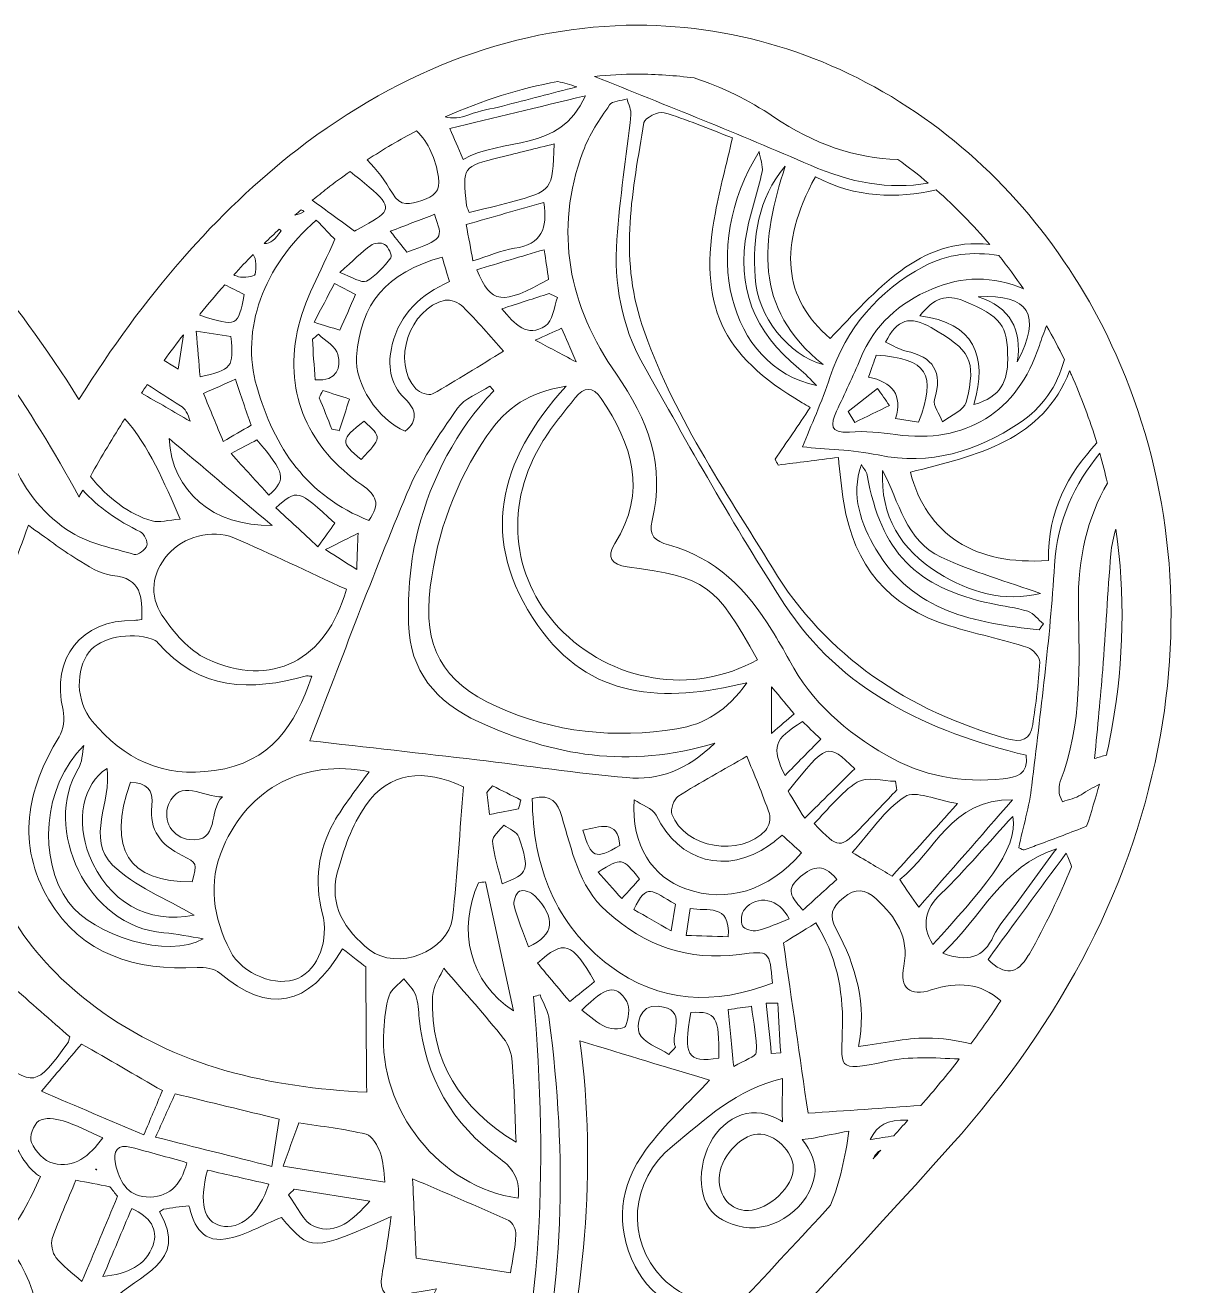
# Model space of a CAD drawing. Extents: x 49 to 10099, y -910 to -90.
# Drawn here: x 6198 to 6671, y -606 to -92 of the extents above; entities that cross this region are included whole.
import ezdxf

# ---------------------------------------------------------------- set-up
doc = ezdxf.new("R2010")
doc.units = 0
doc.header["$MEASUREMENT"] = 0
doc.layers.add('Layer 1', color=7, linetype='Continuous')

msp = doc.modelspace()

# ---------------------------------------------------------------- linework, layer by layer
at = {"layer": 'Layer 1', "lineweight": 0}
for points, knots in [([(6643.48, -226.33), (6625.85, -186.9), (6598.75, -153.49), (6565.11, -129.71), (6530.04, -104.91), (6489.53, -91.8), (6447.95, -91.8), (6400.05, -91.8), (6352.03, -109.39), (6309.06, -142.66), (6276.36, -167.98), (6246.49, -202.19), (6220, -244.61), (6193.52, -202.2), (6163.66, -168), (6130.95, -142.67), (6087.98, -109.4), (6039.95, -91.81), (5992.04, -91.8), (5950.47, -91.8), (5909.96, -104.91), (5874.9, -129.69), (5841.25, -153.47), (5814.15, -186.88), (5796.52, -226.31), (5775.14, -274.13), (5768.87, -327.84), (5778.41, -381.63), (5788.97, -441.15), (5817.77, -497.53), (5864, -549.22), (6017.89, -721.22), (6194.96, -885.08), (6196.74, -886.72), (6196.74, -886.72), (6220.01, -908.2), (6220.01, -908.2), (6220.01, -908.2), (6243.28, -886.71), (6243.28, -886.71), (6245.05, -885.08), (6422.13, -721.22), (6576.01, -549.22), (6622.24, -497.54), (6651.03, -441.16), (6661.59, -381.65), (6671.12, -327.86), (6664.86, -274.15), (6643.48, -226.33)], [0, 0, 0, 0, 1, 1, 1, 2, 2, 2, 3, 3, 3, 4, 4, 4, 5, 5, 5, 6, 6, 6, 7, 7, 7, 8, 8, 8, 9, 9, 9, 10, 10, 10, 11, 11, 11, 12, 12, 12, 13, 13, 13, 14, 14, 14, 15, 15, 15, 16, 16, 16, 16]), ([(6471.17, -113.34), (6482.64, -117.05), (6493.46, -122.35), (6503.54, -129.17), (6520.23, -140.44), (6537.13, -146.19), (6554.36, -146.62), (6558.62, -149.66), (6562.76, -152.89), (6566.78, -156.27), (6550.75, -159.08), (6534.89, -156.05), (6518.68, -148.99), (6489.58, -136.31), (6460.04, -124.63), (6430.48, -112.68), (6436.3, -112.1), (6442.13, -111.8), (6447.95, -111.8), (6455.74, -111.8), (6463.5, -112.32), (6471.17, -113.34)], [0, 0, 0, 0, 1, 1, 1, 2, 2, 2, 3, 3, 3, 4, 4, 4, 5, 5, 5, 6, 6, 6, 7, 7, 7, 7]), ([(6415.48, -114.79), (6418.04, -115.31), (6420.62, -116.02), (6423.22, -116.97), (6413.15, -119.58), (6403.08, -122.21), (6393, -124.8), (6388.41, -125.98), (6383.65, -126.67), (6379.25, -128.33), (6375.62, -129.71), (6372.42, -130.06), (6369.55, -129.25), (6384.62, -122.48), (6400, -117.62), (6415.48, -114.79)], [0, 0, 0, 0, 1, 1, 1, 2, 2, 2, 3, 3, 3, 4, 4, 4, 5, 5, 5, 5]), ([(6376.88, -146.58), (6374.64, -141.44), (6373.28, -138.3), (6371.42, -134.01), (6389.5, -129.63), (6407, -125.38), (6426.8, -120.58), (6416.13, -144.58), (6392.88, -137.23), (6376.88, -146.58)], [0, 0, 0, 0, 1, 1, 1, 2, 2, 2, 3, 3, 3, 3]), ([(6597.36, -399.47), (6580.49, -401.31), (6564.46, -398.37), (6549.68, -389.85), (6533.2, -380.36), (6519.2, -368.23), (6510.08, -351.14), (6507.84, -346.95), (6505.37, -342.87), (6502.91, -338.8), (6492.95, -322.23), (6479.87, -309.3), (6460.72, -303.97), (6455.23, -302.44), (6452.48, -300.25), (6454, -294.07), (6459.48, -271.69), (6452.34, -252.65), (6439.48, -234.32), (6419.96, -206.48), (6413.7, -175.94), (6425.87, -143.19), (6428.36, -136.48), (6432.57, -130.31), (6436.66, -124.36), (6437.81, -122.69), (6441.35, -122.67), (6443.79, -121.9), (6444.35, -124.09), (6445.58, -126.35), (6445.36, -128.46), (6443.54, -145.45), (6440.79, -162.36), (6439.61, -179.39), (6438.39, -197.07), (6441.51, -214.58), (6450.19, -230.02), (6468.82, -263.15), (6487.44, -296.38), (6508.11, -328.25), (6530.95, -363.46), (6566.69, -380.12), (6606.8, -389.89), (6607.77, -397.78), (6602.55, -398.9), (6597.36, -399.47)], [0, 0, 0, 0, 1, 1, 1, 2, 2, 2, 3, 3, 3, 4, 4, 4, 5, 5, 5, 6, 6, 6, 7, 7, 7, 8, 8, 8, 9, 9, 9, 10, 10, 10, 11, 11, 11, 12, 12, 12, 13, 13, 13, 14, 14, 14, 15, 15, 15, 15]), ([(6599.07, -383.12), (6558.52, -371.63), (6525.25, -349.67), (6503.13, -313.38), (6483.58, -281.3), (6462.06, -250.39), (6449.88, -213.97), (6440.45, -185.76), (6446.13, -158.89), (6450.71, -131.52), (6451.01, -129.68), (6456.61, -126.89), (6458.88, -127.54), (6467.96, -130.16), (6476.7, -133.96), (6486.83, -137.81), (6484.35, -148.59), (6481.77, -158.36), (6479.88, -168.27), (6472.68, -205.87), (6482.25, -226.64), (6515.31, -245.91), (6516.37, -246.53), (6517.39, -247.2), (6518.58, -247.95), (6513.71, -255.13), (6508.98, -262.08), (6504.25, -269.04), (6504.66, -269.82), (6505.07, -270.6), (6505.48, -271.37), (6513.38, -270.38), (6521.29, -269.38), (6530.07, -268.28), (6530.8, -274.47), (6531.32, -280.65), (6532.29, -286.76), (6536.36, -312.34), (6550.57, -329.4), (6575.46, -337.01), (6586.04, -340.25), (6596.91, -342.57), (6607.47, -345.88), (6609.59, -346.55), (6612.39, -349.91), (6612.3, -351.91), (6611.9, -360.42), (6610.66, -368.9), (6609.46, -377.35), (6608.57, -383.57), (6604.78, -384.74), (6599.07, -383.12)], [0, 0, 0, 0, 1, 1, 1, 2, 2, 2, 3, 3, 3, 4, 4, 4, 5, 5, 5, 6, 6, 6, 7, 7, 7, 8, 8, 8, 9, 9, 9, 10, 10, 10, 11, 11, 11, 12, 12, 12, 13, 13, 13, 14, 14, 14, 15, 15, 15, 16, 16, 16, 17, 17, 17, 17]), ([(6357.87, -134.93), (6362.78, -139.76), (6365.61, -146.17), (6366.83, -153.89), (6367.73, -159.58), (6364.83, -161.76), (6360, -163.36), (6355.16, -164.96), (6351.31, -166.16), (6347.99, -160.44), (6345.03, -155.36), (6341.59, -150.82), (6337.68, -146.8), (6344.31, -142.44), (6351.05, -138.48), (6357.87, -134.93)], [0, 0, 0, 0, 1, 1, 1, 2, 2, 2, 3, 3, 3, 4, 4, 4, 5, 5, 5, 5]), ([(6392.1, -145.68), (6399.35, -143.86), (6406.6, -142.09), (6414.05, -140.25), (6413.34, -159.45), (6413.35, -159.47), (6396.14, -164.06), (6390.73, -165.5), (6385.28, -166.82), (6379.34, -168.32), (6378.66, -166.52), (6378.31, -165.95), (6378.24, -165.35), (6376.55, -149.58), (6376.56, -149.57), (6392.1, -145.68)], [0, 0, 0, 0, 1, 1, 1, 2, 2, 2, 3, 3, 3, 4, 4, 4, 5, 5, 5, 5]), ([(6498.91, -151.68), (6497.2, -159.72), (6494.38, -167.52), (6492.77, -175.58), (6488.18, -198.64), (6495.73, -217.31), (6513.98, -231.91), (6516.58, -233.99), (6518.78, -236.57), (6521.16, -238.92), (6485.1, -231.2), (6473.12, -182.89), (6497.7, -143.42), (6498.15, -146.19), (6499.45, -149.13), (6498.91, -151.68)], [0, 0, 0, 0, 1, 1, 1, 2, 2, 2, 3, 3, 3, 4, 4, 4, 5, 5, 5, 5]), ([(6330.67, -151.56), (6333.34, -153.59), (6335.95, -155.69), (6338.48, -157.87), (6348.11, -166.15), (6347.36, -167.69), (6336.39, -173.73), (6334.73, -174.64), (6333.07, -175.53), (6332.51, -175.83), (6326.67, -171.58), (6320.94, -167.41), (6315.28, -163.28), (6317.28, -161.65), (6319.29, -160.04), (6321.31, -158.47), (6324.4, -156.07), (6327.53, -153.78), (6330.67, -151.56)], [0, 0, 0, 0, 1, 1, 1, 2, 2, 2, 3, 3, 3, 4, 4, 4, 5, 5, 5, 6, 6, 6, 6]), ([(6523.82, -230.31), (6509.79, -226.75), (6496.96, -210.61), (6496.05, -194.73), (6495.12, -178.66), (6497.04, -162.65), (6508.37, -149.4), (6498.65, -179.21), (6494.87, -207.42), (6523.82, -230.31)], [0, 0, 0, 0, 1, 1, 1, 2, 2, 2, 3, 3, 3, 3]), ([(6591.9, -181.33), (6563.23, -178.13), (6545.42, -200.29), (6526.78, -219.68), (6507.52, -203.41), (6505.4, -181.98), (6520.68, -153.73), (6537.48, -162.33), (6553.77, -162.68), (6570.05, -159.04), (6577.84, -165.87), (6585.13, -173.33), (6591.9, -181.33)], [0, 0, 0, 0, 1, 1, 1, 2, 2, 2, 3, 3, 3, 4, 4, 4, 4]), ([(6409.77, -164.15), (6411.58, -174.81), (6408.76, -181.2), (6397.9, -182.89), (6392.37, -183.74), (6387.08, -186.08), (6380.88, -188), (6379.94, -182.98), (6379.14, -178.71), (6378.1, -173.2), (6389.21, -170.02), (6399.41, -167.11), (6409.77, -164.15)], [0, 0, 0, 0, 1, 1, 1, 2, 2, 2, 3, 3, 3, 4, 4, 4, 4]), ([(6310.69, -167.12), (6311.12, -167.39), (6311.56, -167.65), (6312.01, -167.89), (6310.7, -168.62), (6309.44, -169.1), (6308.18, -169.3), (6309.02, -168.57), (6309.85, -167.84), (6310.69, -167.12)], [0, 0, 0, 0, 1, 1, 1, 2, 2, 2, 3, 3, 3, 3]), ([(6353.84, -184.43), (6351.72, -181.75), (6349.8, -179.33), (6347.12, -175.95), (6353.57, -173.46), (6359.33, -171.24), (6365.1, -169.01), (6368.81, -179.09), (6368.81, -179.09), (6353.84, -184.43)], [0, 0, 0, 0, 1, 1, 1, 2, 2, 2, 3, 3, 3, 3]), ([(6309.1, -216.98), (6303.91, -242.99), (6313.92, -264.29), (6335.5, -279.48), (6341.43, -283.66), (6343.24, -287.08), (6338.4, -293.99), (6313.19, -284.12), (6299.68, -264.39), (6292.57, -239.33), (6285.94, -216), (6295.19, -190.35), (6316.89, -171.38), (6319.89, -174.49), (6322.91, -177.62), (6324.41, -179.18), (6318.77, -192.68), (6311.62, -204.36), (6309.1, -216.98)], [0, 0, 0, 0, 1, 1, 1, 2, 2, 2, 3, 3, 3, 4, 4, 4, 5, 5, 5, 6, 6, 6, 6]), ([(6302.58, -175.77), (6299.93, -179.28), (6298.23, -181.11), (6295.68, -180.87), (6297.7, -178.89), (6299.75, -176.95), (6301.8, -175.04), (6302.06, -175.29), (6302.31, -175.52), (6302.58, -175.77)], [0, 0, 0, 0, 1, 1, 1, 2, 2, 2, 3, 3, 3, 3]), ([(6347.35, -186.71), (6344.49, -190.35), (6341.31, -194.23), (6337.34, -196.3), (6335.41, -197.3), (6331.51, -194.53), (6326.51, -192.77), (6332.03, -187.84), (6335.36, -184.44), (6339.16, -181.68), (6340.52, -180.69), (6343.56, -180.42), (6344.81, -181.3), (6346.31, -182.33), (6347.96, -185.94), (6347.35, -186.71)], [0, 0, 0, 0, 1, 1, 1, 2, 2, 2, 3, 3, 3, 4, 4, 4, 5, 5, 5, 5]), ([(6409.93, -183.45), (6410.61, -187.91), (6411.21, -191.81), (6411.78, -195.56), (6392.73, -206.23), (6388.39, -205.74), (6382.39, -191.62), (6391.73, -188.85), (6400.38, -186.29), (6409.93, -183.45)], [0, 0, 0, 0, 1, 1, 1, 2, 2, 2, 3, 3, 3, 3]), ([(6568.25, -199.51), (6554.89, -205.25), (6544.72, -214.11), (6539.1, -227.87), (6536.13, -235.16), (6532.63, -242.23), (6529.37, -249.41), (6526.9, -254.85), (6526.39, -258.52), (6534.64, -257.9), (6540.88, -257.44), (6547.29, -258.08), (6553.52, -258.94), (6582.05, -262.89), (6603.29, -249.81), (6612.17, -222.56), (6613.06, -219.83), (6614.09, -217.14), (6615.07, -214.48), (6617.64, -218.99), (6620.07, -223.61), (6622.35, -228.32), (6619.4, -239.2), (6613.45, -247.99), (6603.96, -254.27), (6586.46, -265.85), (6567.71, -271.63), (6546.32, -267.26), (6535.62, -265.07), (6524.52, -264.88), (6515.45, -263.97), (6518.9, -255.31), (6523.3, -245.61), (6526.66, -235.57), (6533.46, -215.31), (6546.31, -200.36), (6564.94, -190.33), (6574.67, -185.1), (6584.98, -184.08), (6595.65, -185.87), (6599.15, -190.25), (6602.49, -194.79), (6605.67, -199.46), (6593.17, -194.12), (6580.71, -194.17), (6568.25, -199.51)], [0, 0, 0, 0, 1, 1, 1, 2, 2, 2, 3, 3, 3, 4, 4, 4, 5, 5, 5, 6, 6, 6, 7, 7, 7, 8, 8, 8, 9, 9, 9, 10, 10, 10, 11, 11, 11, 12, 12, 12, 13, 13, 13, 14, 14, 14, 15, 15, 15, 15]), ([(6291.06, -185.47), (6292.5, -187.2), (6292.49, -190.96), (6291.89, -193.48), (6291.68, -194.36), (6287.19, -195.15), (6285.12, -194.49), (6284.47, -194.29), (6283.82, -194.03), (6283.18, -193.76), (6285.78, -190.93), (6288.41, -188.17), (6291.06, -185.47)], [0, 0, 0, 0, 1, 1, 1, 2, 2, 2, 3, 3, 3, 4, 4, 4, 4]), ([(6368.26, -186.44), (6369.3, -189.94), (6370.17, -192.89), (6371.24, -196.5), (6359.68, -201.77), (6350.98, -209.42), (6347.91, -222.22), (6345.91, -230.56), (6346.79, -238.12), (6353.02, -244.21), (6357.82, -248.9), (6358.55, -253.04), (6353.24, -257.59), (6341.92, -252.65), (6332.5, -238.22), (6333.34, -227.14), (6334.98, -205.45), (6345.46, -192.93), (6368.26, -186.44)], [0, 0, 0, 0, 1, 1, 1, 2, 2, 2, 3, 3, 3, 4, 4, 4, 5, 5, 5, 6, 6, 6, 6]), ([(6279.55, -197.78), (6282.18, -199.09), (6284.73, -200.36), (6287.41, -201.69), (6285.01, -214.92), (6284.73, -215.03), (6269.34, -210.23), (6269.34, -210.23), (6269.44, -209.64), (6269.44, -209.64), (6272.77, -205.57), (6276.14, -201.61), (6279.55, -197.78)], [0, 0, 0, 0, 1, 1, 1, 2, 2, 2, 3, 3, 3, 4, 4, 4, 4]), ([(6332.92, -201.77), (6330.69, -206.84), (6328.73, -211.32), (6326.53, -216.32), (6323.05, -215.25), (6320.17, -214.37), (6315.98, -213.07), (6318.97, -207.41), (6321.44, -202.75), (6324.32, -197.29), (6327.2, -198.79), (6329.75, -200.12), (6332.92, -201.77)], [0, 0, 0, 0, 1, 1, 1, 2, 2, 2, 3, 3, 3, 4, 4, 4, 4]), ([(6376.81, -206.77), (6382.59, -212.52), (6387.87, -218.77), (6393.39, -224.88), (6383.72, -230.78), (6374.21, -236.87), (6364.36, -242.33), (6362.86, -243.16), (6358.98, -241.85), (6357.55, -240.29), (6347.59, -229.43), (6354.89, -207.31), (6369.53, -204.11), (6371.7, -203.63), (6375.1, -205.08), (6376.81, -206.77)], [0, 0, 0, 0, 1, 1, 1, 2, 2, 2, 3, 3, 3, 4, 4, 4, 5, 5, 5, 5]), ([(6411.97, -201.35), (6413.13, -201.88), (6414.29, -202.41), (6415.45, -202.93), (6413.88, -206.93), (6413.44, -212.65), (6410.51, -214.58), (6403.08, -219.47), (6397.97, -214.05), (6392.67, -207.54), (6399.64, -205.3), (6405.81, -203.33), (6411.97, -201.35)], [0, 0, 0, 0, 1, 1, 1, 2, 2, 2, 3, 3, 3, 4, 4, 4, 4]), ([(6563.38, -210.46), (6569.1, -203.12), (6574.34, -201.45), (6581.24, -204.33), (6596.61, -210.73), (6599.28, -214.2), (6599.21, -228.22), (6599.18, -236.81), (6596.7, -243.59), (6585.45, -246.68), (6591.23, -226.62), (6585.36, -213.33), (6563.38, -210.46)], [0, 0, 0, 0, 1, 1, 1, 2, 2, 2, 3, 3, 3, 4, 4, 4, 4]), ([(6587.13, -202.72), (6608.1, -201.61), (6613.1, -209.97), (6603.14, -229.27), (6605.13, -216.04), (6600.32, -206.88), (6587.13, -202.72)], [0, 0, 0, 0, 1, 1, 1, 2, 2, 2, 2]), ([(6557.7, -224.84), (6555.01, -224.26), (6552.56, -222.64), (6549.36, -221.21), (6554.06, -211.83), (6559.26, -210.23), (6568.02, -215.28), (6583.89, -224.43), (6586.61, -228.11), (6582.29, -245.69), (6581.49, -248.96), (6575.96, -251.06), (6572.61, -253.7), (6571.42, -250.63), (6568.58, -247.06), (6569.33, -244.58), (6572.78, -233.28), (6568.85, -227.26), (6557.7, -224.84)], [0, 0, 0, 0, 1, 1, 1, 2, 2, 2, 3, 3, 3, 4, 4, 4, 5, 5, 5, 6, 6, 6, 6]), ([(6406.31, -220.41), (6410.57, -218.48), (6413.52, -217.15), (6417.09, -215.53), (6418.85, -219.61), (6420.39, -223.16), (6423.04, -229.28), (6416.3, -225.71), (6412.04, -223.45), (6406.31, -220.41)], [0, 0, 0, 0, 1, 1, 1, 2, 2, 2, 3, 3, 3, 3]), ([(6254.78, -228.68), (6257.37, -225.11), (6259.98, -221.62), (6262.62, -218.21), (6262.62, -218.21), (6260.43, -232.19), (6260.43, -232.19), (6258.55, -231.01), (6256.67, -229.84), (6254.78, -228.68)], [0, 0, 0, 0, 1, 1, 1, 2, 2, 2, 3, 3, 3, 3]), ([(6269.42, -235.34), (6268.93, -229.46), (6268.46, -223.69), (6267.88, -216.72), (6267.88, -216.72), (6281.98, -218.94), (6281.98, -218.94), (6283.42, -231.29), (6282.41, -232.67), (6269.42, -235.34)], [0, 0, 0, 0, 1, 1, 1, 2, 2, 2, 3, 3, 3, 3]), ([(6316.39, -236.65), (6316, -230.8), (6315.64, -225.4), (6315.29, -220.01), (6316.11, -219.34), (6316.94, -218.67), (6317.76, -218.01), (6320.55, -220.73), (6324.97, -223.05), (6325.75, -226.26), (6327.04, -231.52), (6325.76, -237.2), (6316.39, -236.65)], [0, 0, 0, 0, 1, 1, 1, 2, 2, 2, 3, 3, 3, 4, 4, 4, 4]), ([(6542.37, -235.43), (6543.75, -231.6), (6544.68, -228.99), (6545.58, -226.47), (6566.52, -228.14), (6570.22, -233.96), (6562.85, -253.88), (6562.85, -253.88), (6553.42, -252.4), (6553.42, -252.4), (6556.34, -242.86), (6552.29, -237.57), (6542.37, -235.43)], [0, 0, 0, 0, 1, 1, 1, 2, 2, 2, 3, 3, 3, 4, 4, 4, 4]), ([(6221.51, -281.67), (6227.84, -288.42), (6235.63, -294.13), (6245.15, -298.66), (6246.67, -299.39), (6248.2, -302.77), (6247.72, -304.29), (6247.2, -305.94), (6243.94, -308.26), (6242.57, -307.87), (6233.85, -305.35), (6224.46, -303.56), (6216.9, -298.92), (6195.64, -285.88), (6183.87, -257.87), (6188.06, -232.64), (6199.25, -248.46), (6209.91, -265.73), (6220.01, -284.43), (6220.5, -283.5), (6221.01, -282.59), (6221.51, -281.67)], [0, 0, 0, 0, 1, 1, 1, 2, 2, 2, 3, 3, 3, 4, 4, 4, 5, 5, 5, 6, 6, 6, 7, 7, 7, 7]), ([(6278.91, -261.75), (6276.18, -255.13), (6273.69, -249.08), (6270.83, -242.16), (6275.34, -240.15), (6279.37, -238.35), (6283.87, -236.35), (6286.22, -243.3), (6288.13, -248.91), (6290.25, -255.16), (6286.43, -257.38), (6282.95, -259.4), (6278.91, -261.75)], [0, 0, 0, 0, 1, 1, 1, 2, 2, 2, 3, 3, 3, 4, 4, 4, 4]), ([(6625.22, -234.49), (6629.28, -243.56), (6632.73, -252.87), (6635.6, -262.36), (6623.88, -275.26), (6615.46, -290.03), (6615.88, -310.31), (6585.73, -312.58), (6566.06, -299.73), (6559.47, -274.28), (6586.53, -267.64), (6613.97, -261), (6624.48, -232.89), (6624.72, -233.43), (6624.98, -233.95), (6625.22, -234.49)], [0, 0, 0, 0, 1, 1, 1, 2, 2, 2, 3, 3, 3, 4, 4, 4, 5, 5, 5, 5]), ([(6261.45, -247.16), (6263.33, -248.29), (6264.55, -250.52), (6265.34, -253.49), (6258.75, -249.59), (6252.14, -245.77), (6245.48, -242.04), (6246.28, -240.85), (6247.08, -239.67), (6247.88, -238.5), (6252.36, -241.47), (6256.87, -244.38), (6261.45, -247.16)], [0, 0, 0, 0, 1, 1, 1, 2, 2, 2, 3, 3, 3, 4, 4, 4, 4]), ([(6443.73, -399.01), (6423.25, -397.2), (6402.88, -394.14), (6382.44, -391.73), (6360.06, -389.1), (6337.66, -386.6), (6314.29, -383.93), (6327.36, -350.21), (6339.97, -316.3), (6353.91, -282.94), (6359.05, -270.62), (6366.88, -259.27), (6374.54, -248.21), (6377.39, -244.11), (6383.26, -242.11), (6387.75, -239.15), (6388.28, -239.78), (6388.81, -240.41), (6389.33, -241.05), (6374.02, -257.28), (6363.95, -276.57), (6358.49, -297.73), (6355.3, -310.07), (6354.22, -323.34), (6354.56, -336.13), (6355.07, -355.26), (6365.63, -368.29), (6383.21, -376.21), (6413.51, -389.85), (6444.45, -395.76), (6479.61, -384.86), (6468.21, -396.23), (6456.53, -400.15), (6443.73, -399.01)], [0, 0, 0, 0, 1, 1, 1, 2, 2, 2, 3, 3, 3, 4, 4, 4, 5, 5, 5, 6, 6, 6, 7, 7, 7, 8, 8, 8, 9, 9, 9, 10, 10, 10, 11, 11, 11, 11]), ([(6319.51, -240.95), (6323.17, -242.11), (6326.83, -243.26), (6330.49, -244.42), (6329.08, -248.73), (6327.67, -253.05), (6326.27, -257.36), (6325.27, -257.15), (6324.27, -256.94), (6323.27, -256.73), (6321.55, -252.46), (6319.84, -248.19), (6318.12, -243.92), (6318.58, -242.93), (6319.05, -241.94), (6319.51, -240.95)], [0, 0, 0, 0, 1, 1, 1, 2, 2, 2, 3, 3, 3, 4, 4, 4, 5, 5, 5, 5]), ([(6418.91, -239.21), (6391.12, -269.67), (6383.01, -301.93), (6407.38, -336.88), (6428.4, -367.03), (6458.36, -368.65), (6492.71, -360.24), (6484.77, -371.61), (6475.43, -377.27), (6464.07, -379.08), (6438.76, -383.1), (6414.05, -380.67), (6390.56, -370), (6368.14, -359.8), (6360.35, -345.51), (6363.43, -321.26), (6366.27, -298.86), (6373.8, -278.17), (6386.55, -259.49), (6394.8, -247.4), (6403.79, -241.67), (6418.91, -239.21)], [0, 0, 0, 0, 1, 1, 1, 2, 2, 2, 3, 3, 3, 4, 4, 4, 5, 5, 5, 6, 6, 6, 7, 7, 7, 7]), ([(6443.9, -312.94), (6476.45, -317.42), (6479.55, -319.65), (6497.03, -350.87), (6470.52, -365.71), (6437.14, -360.14), (6415.82, -337.65), (6396.22, -316.97), (6393.6, -286.7), (6409.56, -261.4), (6413.42, -255.26), (6418.13, -249.64), (6422.63, -243.93), (6426.15, -239.46), (6429.78, -239.1), (6433.23, -244.21), (6445.87, -262.92), (6452.15, -282.17), (6438.86, -303.38), (6435.22, -309.18), (6437.51, -312.06), (6443.9, -312.94)], [0, 0, 0, 0, 1, 1, 1, 2, 2, 2, 3, 3, 3, 4, 4, 4, 5, 5, 5, 6, 6, 6, 7, 7, 7, 7]), ([(6550.93, -247.07), (6546.23, -249.37), (6541.53, -251.68), (6536.84, -253.98), (6536.84, -253.98), (6534.03, -249.46), (6534.03, -249.46), (6534.03, -249.46), (6546.12, -240.18), (6546.12, -240.18), (6547.72, -242.48), (6549.32, -244.77), (6550.93, -247.07)], [0, 0, 0, 0, 1, 1, 1, 2, 2, 2, 3, 3, 3, 4, 4, 4, 4]), ([(6238.68, -252.49), (6248.59, -263.41), (6254.62, -278.27), (6261.38, -293.44), (6256.37, -293.84), (6252.82, -295.04), (6249.86, -294.2), (6240.49, -291.54), (6231.61, -284.73), (6224.66, -276), (6229.22, -267.88), (6233.9, -260.04), (6238.68, -252.49)], [0, 0, 0, 0, 1, 1, 1, 2, 2, 2, 3, 3, 3, 4, 4, 4, 4]), ([(6336.41, -253.43), (6343.71, -260.19), (6343.71, -260.19), (6335.21, -269.05), (6326.6, -262.16), (6326.69, -261.08), (6336.41, -253.43)], [0, 0, 0, 0, 1, 1, 1, 2, 2, 2, 2]), ([(6298.85, -296.07), (6274.77, -296.33), (6257.94, -282.32), (6256.79, -260.56), (6270.2, -271.88), (6283.6, -283.2), (6298.85, -296.07)], [0, 0, 0, 0, 1, 1, 1, 2, 2, 2, 2]), ([(6297.58, -283.68), (6292.6, -278.21), (6287.62, -272.74), (6282.09, -266.66), (6286.29, -264.46), (6289.55, -262.75), (6292.64, -261.13), (6304.31, -274.84), (6304.81, -276.95), (6297.58, -283.68)], [0, 0, 0, 0, 1, 1, 1, 2, 2, 2, 3, 3, 3, 3]), ([(6612.16, -426.18), (6610.1, -426.94), (6608.08, -427.81), (6605.99, -428.47), (6605.53, -428.61), (6604.86, -428.09), (6603.7, -427.66), (6605.52, -419.23), (6608.07, -410.79), (6609.07, -402.17), (6612.55, -372.27), (6616.53, -342.37), (6618.35, -312.35), (6619.48, -293.58), (6626.66, -279.06), (6636.84, -266.59), (6637.97, -270.6), (6639, -274.64), (6639.92, -278.71), (6631.81, -292.84), (6627.82, -309.32), (6628.1, -328.32), (6628.46, -352.63), (6629.74, -377.17), (6620.71, -400.59), (6620.16, -402.01), (6620.24, -403.72), (6620.28, -405.29), (6620.31, -406.16), (6620.87, -407.01), (6621.57, -408.87), (6624.21, -407.91), (6626.99, -407.41), (6629.18, -406.01), (6631.63, -404.44), (6634.12, -403.01), (6636.64, -401.67), (6635.1, -407.44), (6633.37, -413.17), (6631.44, -418.87), (6625.03, -421.36), (6618.61, -423.82), (6612.16, -426.18)], [0, 0, 0, 0, 1, 1, 1, 2, 2, 2, 3, 3, 3, 4, 4, 4, 5, 5, 5, 6, 6, 6, 7, 7, 7, 8, 8, 8, 9, 9, 9, 10, 10, 10, 11, 11, 11, 12, 12, 12, 13, 13, 13, 14, 14, 14, 14]), ([(6612.01, -338.68), (6585.89, -335.78), (6560.33, -331.31), (6545.41, -305.73), (6539.38, -295.37), (6535.01, -284.11), (6539.48, -271.16), (6540.27, -272.59), (6541.5, -273.93), (6541.78, -275.45), (6547.61, -306.88), (6561.51, -321.32), (6592.57, -327.96), (6597.53, -329.02), (6602.66, -329.53), (6607.44, -331.1), (6609.87, -331.89), (6611.71, -334.49), (6613.81, -336.27), (6613.21, -337.07), (6612.61, -337.87), (6612.01, -338.68)], [0, 0, 0, 0, 1, 1, 1, 2, 2, 2, 3, 3, 3, 4, 4, 4, 5, 5, 5, 6, 6, 6, 7, 7, 7, 7]), ([(6548.14, -273.54), (6554.82, -286.35), (6557.64, -302.31), (6572.1, -309.03), (6585.09, -315.07), (6599.07, -318.98), (6612.62, -323.82), (6597.67, -327.47), (6583.59, -323.36), (6570.81, -315.4), (6555.7, -305.99), (6547.13, -292.28), (6548.14, -273.54)], [0, 0, 0, 0, 1, 1, 1, 2, 2, 2, 3, 3, 3, 4, 4, 4, 4]), ([(6317.58, -304.74), (6311.28, -298.9), (6305.87, -293.88), (6300.37, -288.78), (6309.25, -281.1), (6309.25, -281.1), (6324.42, -295.13), (6322.46, -297.89), (6320.41, -300.77), (6317.58, -304.74)], [0, 0, 0, 0, 1, 1, 1, 2, 2, 2, 3, 3, 3, 3]), ([(6245.61, -334.38), (6244.39, -334.55), (6243.47, -334.79), (6242.56, -334.78), (6220.67, -334.6), (6208.63, -350.04), (6213.49, -371.46), (6214.26, -374.86), (6213.7, -379.49), (6211.9, -382.4), (6198.62, -403.92), (6194.29, -426.29), (6207.71, -448.85), (6221.18, -471.47), (6243.16, -477.87), (6268.25, -476.52), (6271.33, -476.36), (6275.32, -476.97), (6277.51, -478.83), (6297.22, -495.58), (6313.69, -492.79), (6327.58, -468.84), (6331.5, -471.91), (6335.31, -474.88), (6337.07, -476.26), (6337.21, -494.03), (6337.34, -509.93), (6337.49, -527.46), (6297.81, -525.42), (6259.72, -517.23), (6226.62, -492.59), (6200.27, -472.98), (6182.81, -447.75), (6179.08, -414.59), (6177.49, -400.48), (6177.72, -386.13), (6177.49, -371.89), (6177.06, -344.64), (6190.71, -321.58), (6199.32, -295.99), (6206.65, -301.15), (6212.65, -305.79), (6219.06, -309.75), (6223.6, -312.55), (6228.55, -315.95), (6233.57, -316.42), (6245.82, -317.57), (6245.75, -325.51), (6245.61, -334.38)], [0, 0, 0, 0, 1, 1, 1, 2, 2, 2, 3, 3, 3, 4, 4, 4, 5, 5, 5, 6, 6, 6, 7, 7, 7, 8, 8, 8, 9, 9, 9, 10, 10, 10, 11, 11, 11, 12, 12, 12, 13, 13, 13, 14, 14, 14, 15, 15, 15, 16, 16, 16, 16]), ([(6283.17, -301.09), (6298.52, -307.66), (6313.57, -314.94), (6329.17, -322.12), (6321.1, -351.27), (6298.61, -362.73), (6272.25, -350.54), (6264.86, -347.12), (6258.48, -339.66), (6253.85, -332.6), (6248.7, -324.73), (6249.68, -315.52), (6256.25, -307.92), (6262.5, -300.67), (6274.34, -297.3), (6283.17, -301.09)], [0, 0, 0, 0, 1, 1, 1, 2, 2, 2, 3, 3, 3, 4, 4, 4, 5, 5, 5, 5]), ([(6634.68, -391.19), (6635.92, -377.84), (6637.13, -366.43), (6638.01, -354.99), (6639.23, -339.23), (6640.01, -323.43), (6641.34, -307.68), (6641.64, -304.13), (6642.35, -300.8), (6643.41, -297.62), (6647.18, -323.84), (6646.71, -350.98), (6641.89, -378.16), (6641.2, -382.04), (6640.42, -385.9), (6639.57, -389.76), (6637.94, -390.23), (6636.32, -390.71), (6634.68, -391.19)], [0, 0, 0, 0, 1, 1, 1, 2, 2, 2, 3, 3, 3, 4, 4, 4, 5, 5, 5, 6, 6, 6, 6]), ([(6333.94, -299.24), (6333.79, -303.46), (6333.64, -307.68), (6333.42, -314.01), (6328.24, -310.71), (6325.76, -309.14), (6320.68, -305.91), (6326.32, -303.08), (6330.13, -301.16), (6333.94, -299.24)], [0, 0, 0, 0, 1, 1, 1, 2, 2, 2, 3, 3, 3, 3]), ([(6252.26, -343.9), (6269.12, -363.56), (6290.28, -363.77), (6312.93, -357.44), (6313.21, -357.36), (6313.56, -357.47), (6315.1, -357.6), (6308.25, -377.77), (6298.38, -392.77), (6275.36, -396.1), (6254.09, -399.18), (6238.31, -391.52), (6225.37, -375.89), (6218.67, -367.8), (6218.51, -355.14), (6224.19, -347.57), (6228.48, -341.86), (6241.05, -339.35), (6249.85, -342.5), (6250.72, -342.8), (6251.68, -343.23), (6252.26, -343.9)], [0, 0, 0, 0, 1, 1, 1, 2, 2, 2, 3, 3, 3, 4, 4, 4, 5, 5, 5, 6, 6, 6, 7, 7, 7, 7]), ([(6502.74, -380.99), (6502.75, -374.23), (6502.77, -369.48), (6502.79, -361.86), (6506.91, -366.85), (6509.2, -369.62), (6512, -373), (6509.06, -375.54), (6506.62, -377.64), (6502.74, -380.99)], [0, 0, 0, 0, 1, 1, 1, 2, 2, 2, 3, 3, 3, 3]), ([(6515.48, -376.09), (6517.66, -378.23), (6519.9, -380.42), (6522.86, -383.32), (6517.92, -388.35), (6513.21, -393.14), (6508.3, -398.15), (6502.61, -386.44), (6503.66, -383.42), (6515.48, -376.09)], [0, 0, 0, 0, 1, 1, 1, 2, 2, 2, 3, 3, 3, 3]), ([(6219.72, -395.42), (6204.92, -419.14), (6223.04, -459.89), (6254.63, -462.33), (6260.01, -462.74), (6265.33, -463.95), (6270.67, -464.79), (6256.58, -473.2), (6225.68, -463.43), (6215.76, -449.89), (6203.04, -432.52), (6205.1, -402.54), (6221.97, -385.87), (6221.26, -389.08), (6221.36, -392.79), (6219.72, -395.42)], [0, 0, 0, 0, 1, 1, 1, 2, 2, 2, 3, 3, 3, 4, 4, 4, 5, 5, 5, 5]), ([(6536.74, -395.35), (6530.3, -401.74), (6523.87, -408.12), (6516.33, -415.61), (6513.6, -411.17), (6511.52, -407.78), (6509.56, -404.59), (6525.43, -384.67), (6525.59, -384.61), (6536.74, -395.35)], [0, 0, 0, 0, 1, 1, 1, 2, 2, 2, 3, 3, 3, 3]), ([(6464.59, -406.68), (6473.72, -400.88), (6483.27, -395.72), (6492.74, -390.3), (6495.57, -397.41), (6499.04, -405.49), (6501.9, -413.77), (6502.55, -415.64), (6501.77, -418.9), (6500.42, -420.39), (6490.14, -431.73), (6467.15, -427.86), (6462.14, -413.88), (6461.45, -411.94), (6462.87, -407.78), (6464.59, -406.68)], [0, 0, 0, 0, 1, 1, 1, 2, 2, 2, 3, 3, 3, 4, 4, 4, 5, 5, 5, 5]), ([(6233.71, -434.67), (6242.64, -443.42), (6255.42, -448.25), (6267.06, -455.15), (6247.88, -458.99), (6231.81, -449.72), (6224.13, -430.59), (6218.63, -416.87), (6221.53, -401.43), (6231.44, -395.24), (6233.46, -408.72), (6222.76, -423.94), (6233.71, -434.67)], [0, 0, 0, 0, 1, 1, 1, 2, 2, 2, 3, 3, 3, 4, 4, 4, 4]), ([(6324.01, -417.38), (6317.64, -428.84), (6315.97, -441.31), (6319.32, -454.2), (6322.21, -465.31), (6317.84, -477.11), (6309.32, -480.95), (6300.89, -484.75), (6286.67, -479.44), (6281.68, -469.63), (6274.84, -456.16), (6272.57, -442.03), (6278.81, -427.47), (6289.26, -403.12), (6312.24, -391.24), (6338.43, -396.57), (6333.61, -403.44), (6328.1, -410.02), (6324.01, -417.38)], [0, 0, 0, 0, 1, 1, 1, 2, 2, 2, 3, 3, 3, 4, 4, 4, 5, 5, 5, 6, 6, 6, 6]), ([(6372.48, -456.23), (6370.83, -470.11), (6349.83, -478.07), (6338.61, -469.28), (6328.58, -461.43), (6322.01, -451.05), (6325.48, -437.9), (6328, -428.36), (6331.47, -418.47), (6337.01, -410.46), (6346.71, -396.44), (6360.82, -395.21), (6376.94, -402.72), (6375.53, -420.35), (6374.61, -438.36), (6372.48, -456.23)], [0, 0, 0, 0, 1, 1, 1, 2, 2, 2, 3, 3, 3, 4, 4, 4, 5, 5, 5, 5]), ([(6262.19, -430.82), (6268.32, -433.74), (6268.2, -434), (6266.28, -441.51), (6239.98, -441.81), (6231.41, -428.34), (6240.97, -400.91), (6247.6, -401.23), (6250.57, -403.71), (6249.73, -410.55), (6248.55, -420.26), (6253.52, -426.69), (6262.19, -430.82)], [0, 0, 0, 0, 1, 1, 1, 2, 2, 2, 3, 3, 3, 4, 4, 4, 4]), ([(6265.23, -424.31), (6258.23, -423.5), (6253.95, -416.54), (6256.61, -409.99), (6261.15, -398.82), (6270.64, -407.29), (6278.55, -406.8), (6272.75, -412.15), (6277.51, -425.72), (6265.23, -424.31)], [0, 0, 0, 0, 1, 1, 1, 2, 2, 2, 3, 3, 3, 3]), ([(6537.77, -400.86), (6541.58, -398.47), (6548.13, -400.46), (6553.45, -400.48), (6553.62, -401.65), (6553.78, -402.83), (6553.94, -404), (6549.38, -408.79), (6544.86, -413.62), (6540.25, -418.36), (6530.51, -428.39), (6530.5, -428.37), (6520.19, -417.69), (6525.95, -411.94), (6531.02, -405.07), (6537.77, -400.86)], [0, 0, 0, 0, 1, 1, 1, 2, 2, 2, 3, 3, 3, 4, 4, 4, 5, 5, 5, 5]), ([(6399.43, -411.72), (6395.86, -412.43), (6392.29, -413.14), (6387.6, -414.07), (6387.2, -410.73), (6386.86, -407.87), (6386.53, -405), (6387.3, -404.11), (6388.08, -403.22), (6388.86, -402.33), (6392.73, -404.27), (6396.6, -406.22), (6400.46, -408.16), (6400.12, -409.35), (6399.77, -410.53), (6399.43, -411.72)], [0, 0, 0, 0, 1, 1, 1, 2, 2, 2, 3, 3, 3, 4, 4, 4, 5, 5, 5, 5]), ([(6489.63, -471.18), (6501.94, -469.57), (6502.07, -469.64), (6503.16, -482.88), (6479.78, -492.02), (6456.83, -491.04), (6436.63, -475.75), (6414.55, -459.05), (6405.28, -435.33), (6405.11, -407.49), (6413.27, -405.49), (6415.37, -409.27), (6417.11, -414.8), (6421.42, -428.56), (6423.73, -443.07), (6435.51, -453.67), (6451.15, -467.74), (6468.83, -473.92), (6489.63, -471.18)], [0, 0, 0, 0, 1, 1, 1, 2, 2, 2, 3, 3, 3, 4, 4, 4, 5, 5, 5, 6, 6, 6, 6]), ([(6557.24, -406.78), (6561.48, -404.04), (6570.21, -408.22), (6578.79, -409.57), (6569.14, -420.27), (6560.97, -429.34), (6552.06, -439.21), (6546.95, -436.19), (6541.92, -433.22), (6535.73, -429.55), (6543.04, -421.43), (6548.89, -412.18), (6557.24, -406.78)], [0, 0, 0, 0, 1, 1, 1, 2, 2, 2, 3, 3, 3, 4, 4, 4, 4]), ([(6467.84, -444.38), (6454.18, -439.52), (6445.43, -426.87), (6446.67, -408.06), (6449.74, -410.13), (6454.21, -411.5), (6455.63, -414.38), (6465.11, -433.51), (6484.3, -438.82), (6501.92, -426.61), (6503.47, -425.54), (6504.89, -424.27), (6507.14, -422.47), (6509.74, -424.85), (6512.4, -427.29), (6515.06, -429.72), (6501.2, -445.36), (6484.63, -450.35), (6467.84, -444.38)], [0, 0, 0, 0, 1, 1, 1, 2, 2, 2, 3, 3, 3, 4, 4, 4, 5, 5, 5, 6, 6, 6, 6]), ([(6601.24, -408.04), (6587.62, -423.6), (6575.64, -437.29), (6562.88, -451.88), (6560.16, -447.91), (6557.92, -444.65), (6555.12, -440.56), (6569.68, -429.42), (6575.72, -407.88), (6601.24, -408.04)], [0, 0, 0, 0, 1, 1, 1, 2, 2, 2, 3, 3, 3, 3]), ([(6425.72, -420.48), (6432.72, -419.12), (6439.89, -415.75), (6440.88, -426.71), (6430.77, -432.52), (6429.24, -431.95), (6425.72, -420.48)], [0, 0, 0, 0, 1, 1, 1, 2, 2, 2, 2]), ([(6568.69, -467.13), (6563.92, -459.24), (6565.24, -452.93), (6572.04, -446.33), (6582.19, -436.48), (6591.36, -425.62), (6601.29, -414.81), (6604.18, -428.32), (6587.47, -446.4), (6568.69, -467.13)], [0, 0, 0, 0, 1, 1, 1, 2, 2, 2, 3, 3, 3, 3]), ([(6392.76, -442.35), (6391.36, -436.51), (6389.44, -430.8), (6388.88, -424.97), (6388.68, -422.94), (6391.83, -420.6), (6393.46, -418.4), (6395.57, -419.99), (6398.93, -421.18), (6399.6, -423.24), (6404.11, -437.2), (6403.71, -437.91), (6392.76, -442.35)], [0, 0, 0, 0, 1, 1, 1, 2, 2, 2, 3, 3, 3, 4, 4, 4, 4]), ([(6441.63, -448.38), (6438.1, -444.43), (6435.07, -441.04), (6431.97, -437.56), (6441.75, -431.58), (6441.79, -431.59), (6448.85, -440.42), (6446.7, -442.79), (6444.49, -445.23), (6441.63, -448.38)], [0, 0, 0, 0, 1, 1, 1, 2, 2, 2, 3, 3, 3, 3]), ([(6619.08, -428.11), (6613.23, -436.06), (6607.36, -443.98), (6601.55, -451.95), (6598.76, -455.77), (6595.42, -459.37), (6593.48, -463.6), (6589.35, -472.58), (6582.97, -474.46), (6572.68, -470.67), (6588.65, -455.89), (6596.83, -435.05), (6619.08, -428.11)], [0, 0, 0, 0, 1, 1, 1, 2, 2, 2, 3, 3, 3, 4, 4, 4, 4]), ([(6608.08, -470.94), (6607.93, -471.19), (6607.77, -471.43), (6607.61, -471.67), (6603.02, -479.15), (6598.31, -480.27), (6591.19, -473.19), (6601.51, -459.16), (6611.95, -444.97), (6623.09, -429.82), (6624.03, -431.78), (6624.76, -433.63), (6625.28, -435.42), (6620.4, -447.43), (6614.66, -459.27), (6608.08, -470.94)], [0, 0, 0, 0, 1, 1, 1, 2, 2, 2, 3, 3, 3, 4, 4, 4, 5, 5, 5, 5]), ([(6513.73, -440.25), (6518.83, -435.71), (6523.49, -433.12), (6529.43, -440.55), (6524.65, -444.88), (6520.24, -448.88), (6515.61, -453.07), (6511.97, -448.79), (6507.84, -445.49), (6513.73, -440.25)], [0, 0, 0, 0, 1, 1, 1, 2, 2, 2, 3, 3, 3, 3]), ([(6397.39, -494.15), (6379.43, -482.86), (6374.44, -460.74), (6383.14, -441.96), (6384.08, -441.8), (6385.02, -441.65), (6385.96, -441.49), (6385.96, -441.49), (6397.39, -494.15), (6397.39, -494.15)], [0, 0, 0, 0, 1, 1, 1, 2, 2, 2, 3, 3, 3, 3]), ([(6461.81, -461.59), (6456.2, -458.37), (6451.37, -455.6), (6446.56, -452.85), (6451.85, -441.6), (6453.86, -445.2), (6463.53, -450.67), (6463.53, -450.67), (6461.81, -461.59), (6461.81, -461.59)], [0, 0, 0, 0, 1, 1, 1, 2, 2, 2, 3, 3, 3, 3]), ([(6397.65, -451.4), (6397.18, -449.58), (6398.43, -446.07), (6399.89, -445.35), (6401.35, -444.62), (6404.76, -445.76), (6406.11, -447.21), (6414.88, -456.56), (6414.28, -463.05), (6403.59, -468.1), (6401.36, -462.06), (6399.06, -456.85), (6397.65, -451.4)], [0, 0, 0, 0, 1, 1, 1, 2, 2, 2, 3, 3, 3, 4, 4, 4, 4]), ([(6497, -461.39), (6495.12, -461.84), (6491.61, -460.91), (6490.94, -459.57), (6490.06, -457.8), (6490.43, -454.31), (6491.72, -452.78), (6496.96, -446.55), (6505.95, -448.3), (6509.97, -456.71), (6505.62, -458.34), (6501.42, -460.33), (6497, -461.39)], [0, 0, 0, 0, 1, 1, 1, 2, 2, 2, 3, 3, 3, 4, 4, 4, 4]), ([(6529.18, -460.88), (6526.02, -455.16), (6527.52, -451.8), (6532.14, -448.02), (6537.08, -443.97), (6541.08, -444.46), (6545.47, -448.52), (6553.48, -455.94), (6559.12, -463.99), (6556.78, -475.93), (6555.01, -485), (6559.18, -488.54), (6568.03, -485.69), (6578.7, -482.25), (6588.35, -482.76), (6596.38, -490.15), (6592.53, -496.04), (6588.46, -501.88), (6584.16, -507.66), (6578.25, -506.35), (6572.24, -505.27), (6566.3, -505.3), (6557.33, -505.35), (6548.37, -507.46), (6538.35, -508.82), (6541.62, -491.89), (6537.47, -475.89), (6529.18, -460.88)], [0, 0, 0, 0, 1, 1, 1, 2, 2, 2, 3, 3, 3, 4, 4, 4, 5, 5, 5, 6, 6, 6, 7, 7, 7, 8, 8, 8, 9, 9, 9, 9]), ([(6467.89, -463.44), (6467.89, -463.44), (6469.63, -452.36), (6469.63, -452.36), (6476.36, -453.87), (6485.95, -449.94), (6485.12, -463.93), (6479.02, -463.75), (6473.79, -463.61), (6467.89, -463.44)], [0, 0, 0, 0, 1, 1, 1, 2, 2, 2, 3, 3, 3, 3]), ([(6563.8, -532.83), (6548.48, -533.9), (6533.15, -534.97), (6517.7, -536.04), (6514.36, -512.94), (6511.12, -490.5), (6507.64, -466.46), (6510.61, -464.64), (6515.36, -461.74), (6520.92, -458.34), (6529.15, -471.55), (6532.02, -485.45), (6531.75, -500.16), (6531.44, -517.22), (6528.56, -519.5), (6549.36, -514.86), (6558.99, -512.71), (6569.32, -513.41), (6579.46, -513.86), (6574.51, -520.25), (6569.29, -526.57), (6563.8, -532.83)], [0, 0, 0, 0, 1, 1, 1, 2, 2, 2, 3, 3, 3, 4, 4, 4, 5, 5, 5, 6, 6, 6, 7, 7, 7, 7]), ([(6430.52, -482.29), (6426.98, -485.13), (6423.85, -487.64), (6420.38, -490.43), (6417.3, -486.77), (6414.66, -483.64), (6412.03, -480.5), (6410.42, -478.58), (6408.83, -476.64), (6407.28, -474.77), (6417.93, -464.95), (6421.33, -466.01), (6430.52, -482.29)], [0, 0, 0, 0, 1, 1, 1, 2, 2, 2, 3, 3, 3, 4, 4, 4, 4]), ([(6393.39, -505.5), (6395.43, -508.04), (6396.67, -511.79), (6396.93, -515.09), (6397.77, -525.72), (6397.98, -536.39), (6398.47, -547.84), (6375.63, -533.96), (6363.34, -514.82), (6364.39, -488.42), (6364.57, -483.86), (6367.89, -479.42), (6368.97, -476.84), (6377.88, -487.21), (6385.9, -496.15), (6393.39, -505.5)], [0, 0, 0, 0, 1, 1, 1, 2, 2, 2, 3, 3, 3, 4, 4, 4, 5, 5, 5, 5]), ([(6184.06, -512.41), (6179.46, -509.09), (6174.93, -505.66), (6169.52, -501.65), (6171.88, -499.58), (6173.26, -498.31), (6174.7, -497.12), (6180.08, -492.72), (6185.48, -488.34), (6191.61, -483.35), (6196.01, -487.16), (6200.23, -490.79), (6204.42, -494.46), (6208.45, -497.97), (6212.44, -501.51), (6216.26, -504.87), (6215.89, -506.09), (6215.85, -506.79), (6215.51, -507.25), (6202.13, -525.39), (6202.1, -525.4), (6184.06, -512.41)], [0, 0, 0, 0, 1, 1, 1, 2, 2, 2, 3, 3, 3, 4, 4, 4, 5, 5, 5, 6, 6, 6, 7, 7, 7, 7]), ([(6344.5, -502.06), (6344.85, -497.33), (6345.18, -492.45), (6346.65, -488.02), (6347.53, -485.35), (6350.6, -483.4), (6352.69, -481.13), (6354.35, -483.37), (6356.59, -485.39), (6357.52, -487.9), (6358.59, -490.79), (6358.58, -494.11), (6358.91, -497.25), (6361.43, -521.28), (6372.27, -540.53), (6391.98, -554.62), (6397.6, -558.63), (6400.3, -563.68), (6399.3, -570.69), (6367.53, -566.41), (6342.11, -534.37), (6344.5, -502.06)], [0, 0, 0, 0, 1, 1, 1, 2, 2, 2, 3, 3, 3, 4, 4, 4, 5, 5, 5, 6, 6, 6, 7, 7, 7, 7]), ([(6443.68, -490.41), (6445.2, -492.88), (6444.35, -497.5), (6443.16, -500.59), (6442.76, -501.62), (6437.57, -501.87), (6435.26, -500.87), (6431.67, -499.32), (6428.67, -496.4), (6425.34, -493.99), (6435.32, -484.03), (6439.19, -483.13), (6443.68, -490.41)], [0, 0, 0, 0, 1, 1, 1, 2, 2, 2, 3, 3, 3, 4, 4, 4, 4]), ([(6386.87, -697.14), (6409.62, -628.4), (6411.73, -558.75), (6405.57, -488.38), (6406.47, -488.15), (6407.37, -487.93), (6408.27, -487.71), (6409.56, -491.12), (6411.59, -494.43), (6412.04, -497.94), (6419.16, -553.43), (6418.84, -608.56), (6403.61, -662.91), (6403.18, -664.44), (6402.66, -665.98), (6402.55, -667.54), (6402.27, -671.6), (6402.19, -675.68), (6402.03, -679.75), (6406.08, -678.62), (6410.52, -678.2), (6414.12, -676.25), (6423.67, -671.07), (6433.36, -666.43), (6443.18, -662.25), (6437.25, -668.37), (6431.37, -674.42), (6425.54, -680.4), (6414.5, -685.11), (6401.89, -690.6), (6386.87, -697.14)], [0, 0, 0, 0, 1, 1, 1, 2, 2, 2, 3, 3, 3, 4, 4, 4, 5, 5, 5, 6, 6, 6, 7, 7, 7, 8, 8, 8, 9, 9, 9, 10, 10, 10, 10]), ([(6463.57, -509.06), (6462.67, -510.05), (6461.77, -511.04), (6460.87, -512.02), (6456.62, -509.21), (6450.39, -507.22), (6448.77, -503.31), (6447.6, -500.48), (6448.54, -491.55), (6456.51, -492.33), (6469.16, -493.57), (6461.1, -503.49), (6463.57, -509.06)], [0, 0, 0, 0, 1, 1, 1, 2, 2, 2, 3, 3, 3, 4, 4, 4, 4]), ([(6496.58, -511.19), (6496.52, -512.86), (6491.67, -514.36), (6487.34, -516.95), (6486.45, -508.04), (6485.78, -501.36), (6485.02, -493.73), (6488.79, -493.18), (6491.16, -492.84), (6494.57, -492.34), (6495.41, -498.95), (6496.79, -505.1), (6496.58, -511.19)], [0, 0, 0, 0, 1, 1, 1, 2, 2, 2, 3, 3, 3, 4, 4, 4, 4]), ([(6505.4, -491.04), (6505.77, -497.83), (6506.14, -504.61), (6506.52, -511.4), (6506.52, -511.4), (6502.7, -511.61), (6502.7, -511.61), (6502.01, -504.79), (6501.32, -497.97), (6500.63, -491.14), (6502.22, -491.11), (6503.81, -491.08), (6505.4, -491.04)], [0, 0, 0, 0, 1, 1, 1, 2, 2, 2, 3, 3, 3, 4, 4, 4, 4]), ([(6481.27, -513.58), (6468.36, -515.44), (6466.55, -512.46), (6469.85, -494.82), (6480.32, -494.49), (6481.45, -496.35), (6481.27, -513.58)], [0, 0, 0, 0, 1, 1, 1, 2, 2, 2, 2]), ([(6221.06, -507.75), (6232.1, -514.12), (6242.83, -520.31), (6254.07, -526.8), (6251.5, -532.92), (6249.21, -538.36), (6246.47, -544.88), (6232.59, -538.97), (6219.16, -533.24), (6204.64, -527.05), (6210.65, -519.98), (6215.51, -514.27), (6221.06, -507.75)], [0, 0, 0, 0, 1, 1, 1, 2, 2, 2, 3, 3, 3, 4, 4, 4, 4]), ([(6412.74, -665.91), (6426.35, -612.04), (6431.64, -559.32), (6424.57, -506.48), (6443.31, -512.17), (6461.07, -517.56), (6477.51, -522.55), (6469.34, -531.32), (6459.17, -540.35), (6451.38, -551.09), (6440.9, -565.55), (6438.49, -581.7), (6447.15, -598.57), (6454.3, -612.48), (6468.68, -620.46), (6483.25, -620.38), (6475.32, -628.76), (6467.42, -637.05), (6459.57, -645.24), (6443.88, -651.13), (6428.28, -658.01), (6412.74, -665.91)], [0, 0, 0, 0, 1, 1, 1, 2, 2, 2, 3, 3, 3, 4, 4, 4, 5, 5, 5, 6, 6, 6, 7, 7, 7, 7]), ([(6498.7, -536.04), (6487.61, -534.16), (6476.7, -543.95), (6474.56, -557.69), (6472.37, -571.73), (6478.09, -580.16), (6491.37, -582.48), (6504.18, -584.71), (6518.43, -574.23), (6520.47, -561.07), (6521.16, -556.57), (6519, -551.28), (6515.34, -546.7), (6516.86, -546.66), (6518.62, -546.42), (6520.66, -546.01), (6524.94, -545.13), (6529.24, -544.3), (6534.41, -543.28), (6532.96, -554.01), (6530.58, -564.13), (6526.92, -573.57), (6514.68, -586.89), (6502.39, -600.08), (6490.14, -613.08), (6478.77, -615.4), (6466.72, -612.11), (6458.11, -603.19), (6443.26, -587.82), (6444.85, -563.57), (6462.35, -549.42), (6475.78, -538.56), (6488.41, -526.1), (6507.22, -521.89), (6507.19, -526.32), (6507.23, -530.33), (6507.13, -534.34), (6507.08, -536.32), (6507.15, -538.03), (6507.33, -539.5), (6504.6, -537.77), (6501.65, -536.54), (6498.7, -536.04)], [0, 0, 0, 0, 1, 1, 1, 2, 2, 2, 3, 3, 3, 4, 4, 4, 5, 5, 5, 6, 6, 6, 7, 7, 7, 8, 8, 8, 9, 9, 9, 10, 10, 10, 11, 11, 11, 12, 12, 12, 13, 13, 13, 14, 14, 14, 14]), ([(6251.25, -545.77), (6254.1, -539.51), (6256.55, -534.1), (6259.28, -528.09), (6273.52, -531.55), (6287.3, -534.9), (6301.75, -538.42), (6301.75, -538.42), (6298.72, -557.71), (6298.72, -557.71), (6282.89, -553.73), (6267.49, -549.85), (6251.25, -545.77)], [0, 0, 0, 0, 1, 1, 1, 2, 2, 2, 3, 3, 3, 4, 4, 4, 4]), ([(6197.35, -575.87), (6196.37, -577.67), (6195.21, -579.35), (6194.01, -581.28), (6187.52, -576.25), (6181.67, -570.96), (6175.1, -566.85), (6168.82, -562.93), (6161.78, -560.22), (6153.61, -556.27), (6153.28, -553.34), (6152.75, -548.62), (6151.95, -541.49), (6153.88, -542.12), (6155.3, -542.96), (6156.74, -543), (6162.49, -543.18), (6167.54, -542.12), (6171.76, -540.06), (6175.12, -544.7), (6180.24, -545.08), (6192.43, -545.96), (6196.49, -554.41), (6199.96, -559.51), (6204.28, -561.85), (6202.17, -566.57), (6199.86, -571.24), (6197.35, -575.87)], [0, 0, 0, 0, 1, 1, 1, 2, 2, 2, 3, 3, 3, 4, 4, 4, 5, 5, 5, 6, 6, 6, 7, 7, 7, 8, 8, 8, 9, 9, 9, 9]), ([(6200.58, -547.97), (6199.57, -545.81), (6201.42, -540.55), (6203.59, -539.16), (6205.97, -537.62), (6210.41, -538.18), (6213.54, -539.14), (6218.87, -540.78), (6223.87, -543.46), (6229.71, -546.01), (6224.24, -553.6), (6218.08, -558.56), (6209.45, -556.45), (6205.9, -555.59), (6202.23, -551.51), (6200.58, -547.97)], [0, 0, 0, 0, 1, 1, 1, 2, 2, 2, 3, 3, 3, 4, 4, 4, 5, 5, 5, 5]), ([(6303.35, -557.62), (6305.55, -551.53), (6307.54, -546), (6309.73, -539.94), (6319.26, -541.44), (6328.41, -542.37), (6337.23, -544.59), (6339.74, -545.22), (6341.99, -549.35), (6343.12, -552.34), (6344.4, -555.72), (6344.3, -559.63), (6344.91, -564.16), (6344.91, -564.16), (6303.35, -557.62), (6303.35, -557.62)], [0, 0, 0, 0, 1, 1, 1, 2, 2, 2, 3, 3, 3, 4, 4, 4, 5, 5, 5, 5]), ([(6543.08, -546.79), (6546.15, -540.64), (6549.82, -538.63), (6558.46, -538.83), (6556.56, -540.95), (6554.65, -543.08), (6552.74, -545.2), (6549.67, -545.71), (6546.48, -546.23), (6543.08, -546.79)], [0, 0, 0, 0, 1, 1, 1, 2, 2, 2, 3, 3, 3, 3]), ([(6511.62, -559.55), (6510.6, -567.69), (6499.91, -576.4), (6491.81, -575.69), (6485.11, -575.1), (6480.63, -568.77), (6481.54, -561.19), (6482.57, -552.64), (6491.42, -543.93), (6498.44, -544.56), (6505.48, -545.19), (6512.43, -553.1), (6511.62, -559.55)], [0, 0, 0, 0, 1, 1, 1, 2, 2, 2, 3, 3, 3, 4, 4, 4, 4]), ([(6247.48, -570.19), (6239.58, -569.69), (6236.43, -563.55), (6234.89, -556.69), (6233.71, -551.44), (6235.62, -548.47), (6241.47, -549.98), (6248.79, -551.87), (6256.07, -553.98), (6264.09, -556.2), (6261.55, -565.8), (6256.25, -570.74), (6247.48, -570.19)], [0, 0, 0, 0, 1, 1, 1, 2, 2, 2, 3, 3, 3, 4, 4, 4, 4]), ([(6547.47, -551.03), (6546.4, -552.22), (6545.32, -553.41), (6544.24, -554.59), (6544.87, -553.2), (6546.22, -551.68), (6547.47, -551.03)], [0, 0, 0, 0, 1, 1, 1, 2, 2, 2, 2]), ([(6227.29, -559.15), (6227.1, -559.09), (6226.91, -559.03), (6226.72, -558.97), (6226.82, -558.93), (6226.92, -558.89), (6227.02, -558.85), (6227.11, -558.95), (6227.2, -559.05), (6227.29, -559.15)], [0, 0, 0, 0, 1, 1, 1, 2, 2, 2, 3, 3, 3, 3]), ([(6297.46, -564.95), (6293.68, -577.22), (6285.64, -583.89), (6277.95, -582), (6270.95, -580.29), (6268.99, -572.81), (6272.42, -559.25), (6280.55, -561.1), (6288.71, -562.96), (6297.46, -564.95)], [0, 0, 0, 0, 1, 1, 1, 2, 2, 2, 3, 3, 3, 3]), ([(6209.11, -587.14), (6211.8, -579.27), (6215.3, -571.68), (6218.74, -563.36), (6223.41, -564.25), (6227.88, -565.1), (6232.61, -566), (6233.64, -567.36), (6234.68, -568.69), (6235.76, -569.9), (6230.88, -581.56), (6226.23, -592.71), (6221.2, -604.76), (6217.04, -601.02), (6213.29, -598.4), (6210.59, -594.94), (6209.11, -593.04), (6208.34, -589.38), (6209.11, -587.14)], [0, 0, 0, 0, 1, 1, 1, 2, 2, 2, 3, 3, 3, 4, 4, 4, 5, 5, 5, 6, 6, 6, 6]), ([(6357.7, -595.15), (6357.22, -584.65), (6356.69, -573.11), (6356.21, -562.79), (6369.41, -568.45), (6382.56, -573.92), (6395.5, -579.83), (6397.09, -580.56), (6398.55, -583.7), (6398.44, -585.63), (6398.13, -590.94), (6396.96, -596.2), (6396.17, -601.19), (6396.17, -601.19), (6357.7, -595.15), (6357.7, -595.15)], [0, 0, 0, 0, 1, 1, 1, 2, 2, 2, 3, 3, 3, 4, 4, 4, 5, 5, 5, 5]), ([(6151.35, -577.09), (6149.91, -576.34), (6148.4, -572.37), (6149, -571.66), (6150.61, -569.75), (6154, -567.13), (6155.54, -567.73), (6163.89, -570.97), (6172.96, -573.75), (6179.8, -579.18), (6198.34, -593.89), (6206.38, -613.65), (6203.32, -637.46), (6202.75, -641.92), (6201.92, -646.35), (6201.21, -650.8), (6200.14, -651.29), (6199.08, -651.78), (6198.02, -652.27), (6195.49, -647.32), (6191.52, -642.6), (6190.68, -637.38), (6186.49, -611.29), (6175.98, -589.76), (6151.35, -577.09)], [0, 0, 0, 0, 1, 1, 1, 2, 2, 2, 3, 3, 3, 4, 4, 4, 5, 5, 5, 6, 6, 6, 7, 7, 7, 8, 8, 8, 8]), ([(6338.79, -571.94), (6331.86, -579.51), (6325.15, -585.8), (6316.16, -582.3), (6311.61, -580.53), (6308.99, -573.8), (6305.51, -569.31), (6306.3, -568.57), (6307.1, -567.82), (6307.89, -567.08), (6307.89, -567.08), (6338.79, -571.94), (6338.79, -571.94)], [0, 0, 0, 0, 1, 1, 1, 2, 2, 2, 3, 3, 3, 4, 4, 4, 4]), ([(6250.24, -589.88), (6247.29, -598.3), (6239.89, -601.59), (6229.8, -602.68), (6233.89, -593), (6237.55, -584.33), (6241.54, -574.87), (6249.03, -578.29), (6252.5, -583.42), (6250.24, -589.88)], [0, 0, 0, 0, 1, 1, 1, 2, 2, 2, 3, 3, 3, 3]), ([(6344.24, -684.35), (6341.36, -681.39), (6338.62, -678.11), (6335.56, -674.9), (6319.93, -658.44), (6300.55, -648.04), (6278.34, -644.15), (6267.96, -642.33), (6257.01, -643.72), (6244.84, -643.64), (6247.3, -640.91), (6249.57, -638.42), (6251.8, -635.88), (6260.62, -625.87), (6260.36, -624.73), (6247.95, -619.05), (6243.4, -616.97), (6238.8, -614.99), (6233.47, -612.63), (6243.9, -601.72), (6265.25, -597.12), (6252.91, -576.25), (6253.43, -575.89), (6253.97, -575.54), (6254.5, -575.19), (6257.82, -574.71), (6261.34, -574.07), (6264.92, -573.82), (6266.51, -579.64), (6269.08, -589.11), (6279.92, -587.32), (6287.58, -586.06), (6294.73, -581.73), (6302.65, -578.56), (6314.8, -592.7), (6314.8, -592.7), (6347.51, -578.17), (6346.16, -586.75), (6345.12, -594.36), (6343.74, -601.9), (6342.34, -609.55), (6345.31, -611.82), (6352.6, -610.09), (6357.37, -608.95), (6362.28, -608.38), (6365.97, -607.76), (6359.8, -620.36), (6352.95, -632.37), (6347.9, -645.1), (6342.81, -657.92), (6342.81, -671.11), (6344.24, -684.35)], [0, 0, 0, 0, 1, 1, 1, 2, 2, 2, 3, 3, 3, 4, 4, 4, 5, 5, 5, 6, 6, 6, 7, 7, 7, 8, 8, 8, 9, 9, 9, 10, 10, 10, 11, 11, 11, 12, 12, 12, 13, 13, 13, 14, 14, 14, 15, 15, 15, 16, 16, 16, 17, 17, 17, 17])]:
    msp.add_open_spline(points, degree=3, knots=knots, dxfattribs=at)

doc.saveas('drawing.dxf')
